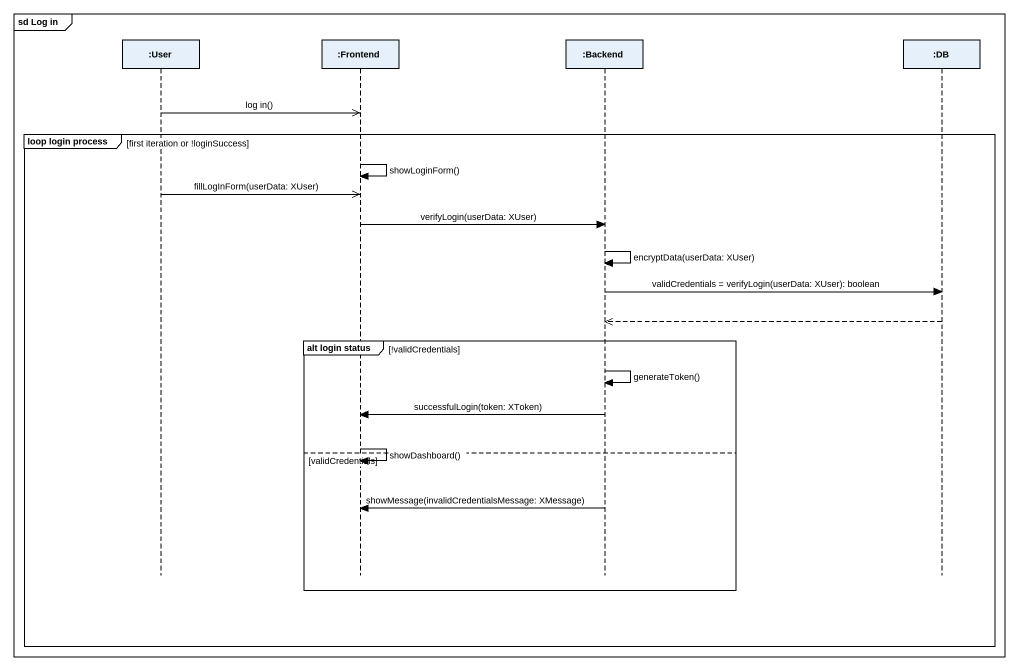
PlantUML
@startuml
mainframe sd Log in
hide footbox
participant ":User" as User
participant ":Frontend" as Frontend
participant ":Backend" as Backend
participant ":DB" as DB

User ->> Frontend : log in()
group loop login process [first iteration or !loginSuccess]
  Frontend -> Frontend : showLoginForm()
  User ->> Frontend : fillLogInForm(userData: XUser)
  Frontend -> Backend : verifyLogin(userData: XUser)
  Backend -> Backend : encryptData(userData: XUser)
  Backend -> DB : validCredentials = verifyLogin(userData: XUser): boolean
  DB -->> Backend
  group alt login status [!validCredentials]
    Backend -> Backend : generateToken()
    Backend -> Frontend : successfulLogin(token: XToken)
    Frontend -> Frontend : showDashboard()
  else validCredentials
    Backend -> Frontend : showMessage(invalidCredentialsMessage: XMessage)
  end
end
@enduml
